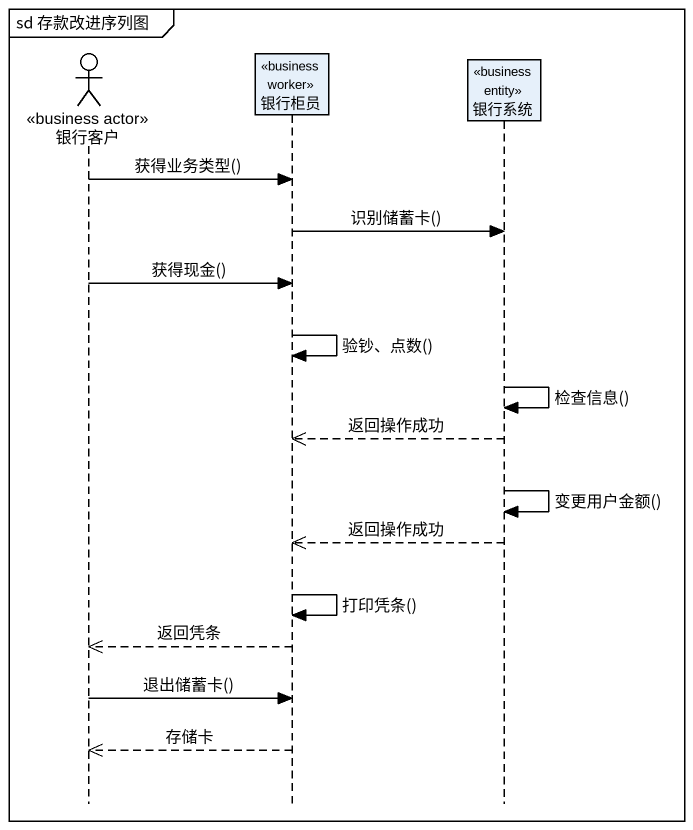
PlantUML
@startuml
mainframe sd 存款改进序列图
hide footbox
actor 银行客户 <<business actor>>
participant 银行柜员 <<business worker>>
participant 银行系统 <<business entity>>

银行客户 -> 银行柜员 : 获得业务类型()
银行柜员 -> 银行系统 : 识别储蓄卡()
银行客户 -> 银行柜员 : 获得现金()
银行柜员 -> 银行柜员 : 验钞、点数()
银行系统 -> 银行系统 : 检查信息()
银行系统 -->> 银行柜员 : 返回操作成功
银行系统 -> 银行系统 : 变更用户金额()
银行系统 -->> 银行柜员 : 返回操作成功
银行柜员 -> 银行柜员 : 打印凭条()
银行柜员 -->> 银行客户 : 返回凭条
银行客户 -> 银行柜员 : 退出储蓄卡()
银行柜员 -->> 银行客户 : 存储卡
@enduml
